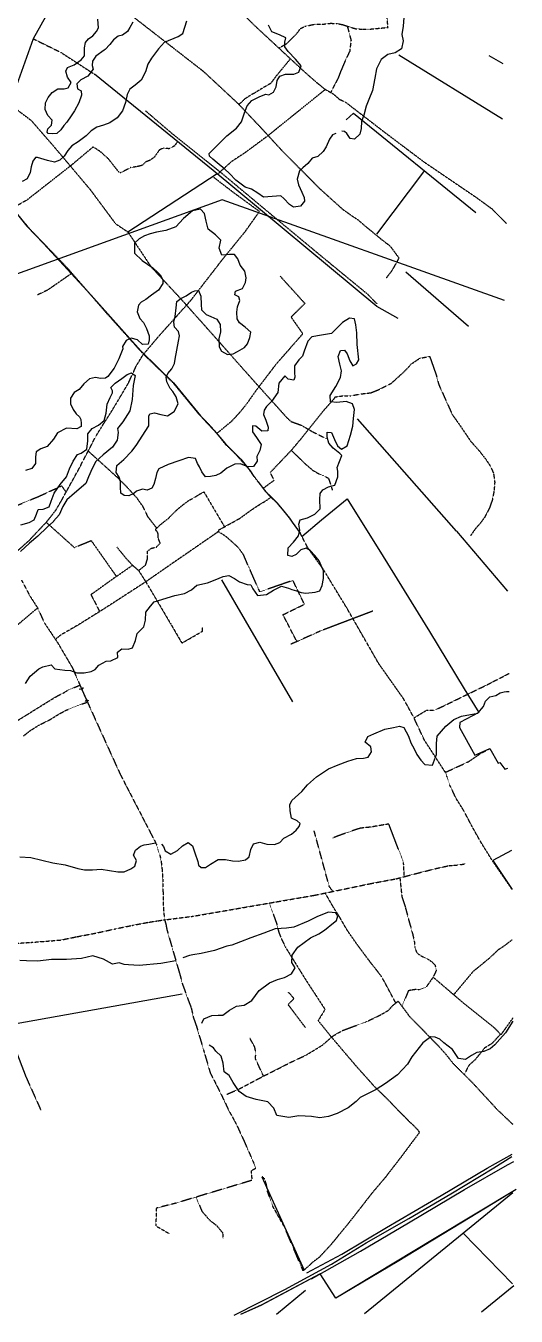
# Model space of a CAD drawing. Header units: inches. Extents: x 656613 to 663183, y 2250019 to 2254699.
# Drawn here: x 662149 to 663183, y 2250074 to 2252794 of the extents above; entities that cross this region are included whole.
import ezdxf

# ---------------------------------------------------------------- set-up
doc = ezdxf.new("R2010")
doc.units = ezdxf.units.IN
doc.header["$MEASUREMENT"] = 0
doc.linetypes.add('DASHED', pattern=[0.75, 0.5, -0.25])

msp = doc.modelspace()

# ---------------------------------------------------------------- linework, layer by layer
at = {"color": 4, "linetype": 'Continuous'}
for p, q in [((663154.39, 2252597.05), (662935.63, 2252731.68)), ((663124.96, 2252731.3), (663154.69, 2252713.92)), ((662553.05, 2252481.37), (662364.76, 2252358.84)), ((662989.68, 2252488.22), (662888.54, 2252354.01)), ((662950.13, 2252275.2), (663082.46, 2252160.22)), ((663056.98, 2251728.01), (662848.24, 2251965.39)), ((663056.98, 2251728.01), (663164.91, 2251601.84)), ((662712.06, 2251368.24), (662562.46, 2251625.69)), ((661746.78, 2250621.8), (662478.76, 2250753.07)), ((662647.12, 2250367.48), (662736.29, 2250170.44)), ((662863.42, 2250078.84), (663175.64, 2250334)), ((663071.06, 2250248.53), (663174.96, 2250141.75)), ((662677.81, 2250077.96), (662739.17, 2250128.34)), ((663109.74, 2250082.65), (663178.07, 2250138.24))]:
    msp.add_line(p, q, dxfattribs=at)
at = {"color": 7, "linetype": 'Continuous'}
for p, q in [((662267.72, 2251394.25), (662261.79, 2251395.14)), ((662277.2, 2251372.9), (662274.83, 2251369.05))]:
    msp.add_line(p, q, dxfattribs=at)
at = {"color": 7, "linetype": 'DASHED'}
for points in [[(662707.16, 2252724.03), (662677.01, 2252687.47), (662665.49, 2252672.06), (662647.91, 2252662.03), (662633.12, 2252652.73), (662622.67, 2252646.97), (662611.46, 2252639.68), (662605.33, 2252633.88), (662598.69, 2252627.84), (662524.14, 2252697.13), (662387.05, 2252803.64), (662316.5, 2252860.97), (662264.2, 2252910.57), (662251.82, 2252922.32), (662211.69, 2252968.79), (662148.57, 2253037.49), (662074.59, 2253115.15), (662015.98, 2253178.93)], [(662361.65, 2253032.26), (662395.28, 2253003.61), (662414.25, 2252989.27), (662432.46, 2252974.43), (662450.92, 2252959.83), (662470.64, 2252943.2), (662488.34, 2252928.61), (662504.28, 2252916.83), (662516.67, 2252906.6), (662558.37, 2252867.99), (662631.88, 2252793.88), (662732.47, 2252700.55), (662748.14, 2252686.48), (662761.28, 2252674.97), (662779.24, 2252660.38), (662797.98, 2252649.59), (662810.11, 2252638.85), (662823.54, 2252632.41), (662907.02, 2252568.14), (662988.99, 2252506.4), (663097.35, 2252432.87), (663132.12, 2252407.53), (663162.18, 2252376.88)], [(662682.76, 2252746.67), (662699.75, 2252756.36), (662719.93, 2252776.54), (662725.05, 2252783.1), (662727.87, 2252787.65), (662737.81, 2252792.41), (662758.92, 2252797.09), (662775.43, 2252796.98), (662792.21, 2252798.9), (662805.42, 2252798.3), (662817.6, 2252795.93), (662830.02, 2252791.79), (662844.48, 2252787.38), (662857.43, 2252786.53), (662870.64, 2252786.19), (662912.84, 2252790.22), (662907.82, 2252845.59), (662907.92, 2252864.13), (662905.44, 2252875.82), (662898.7, 2252895.28)], [(661972.5, 2252797.28), (662012.34, 2252744.48), (662059.02, 2252689.09), (662096.09, 2252641.37), (662122.15, 2252623.43), (662160.84, 2252593.98), (662207.53, 2252540.37), (662285.25, 2252448.21), (662338.44, 2252376.53), (662364.76, 2252358.84), (662413.13, 2252285.92), (662478.52, 2252215.42), (662538.85, 2252147.75), (662630.23, 2252044.58), (662700.42, 2251966.69), (662708.76, 2251959.27), (662717.88, 2251955.91), (662727.77, 2251952.54), (662735.37, 2251948.43), (662754.61, 2251937.38), (662781.97, 2251923.74)], [(662826.95, 2252792.82), (662834.95, 2252763.07), (662832.02, 2252739.74), (662824.31, 2252723.54), (662814.01, 2252699.75), (662807.57, 2252682.78), (662791.97, 2252653.05)], [(662165.16, 2252766.22), (662223.36, 2252737.48), (662294.48, 2252691.31)], [(662780.82, 2252659.47), (662701.65, 2252595.67), (662658.27, 2252560.68), (662611.33, 2252525.96), (662583.03, 2252507.37), (662555.03, 2252482.06)], [(662597.83, 2252628.63), (662648.19, 2252575.21), (662688.08, 2252531.79), (662767.65, 2252451.55), (662794.45, 2252427.25), (662816.69, 2252407.3), (662835.67, 2252393.72), (662850.1, 2252384.23), (662862.99, 2252372.97), (662899.41, 2252343.03), (662917.37, 2252329.2), (662927.2, 2252315.93), (662931.99, 2252309.04), (662936.03, 2252304.7), (662926.53, 2252287.25), (662920.38, 2252276.63), (662909.12, 2252261.98)], [(662560.54, 2252484.18), (662461.66, 2252563.02), (662401.75, 2252614.19)], [(662469.23, 2252549.55), (662462.8, 2252540.17), (662450.83, 2252534.41), (662439.92, 2252536), (662431.01, 2252532), (662420, 2252516.34), (662410.56, 2252509.81), (662402.42, 2252506.81), (662394.76, 2252499.25), (662382.8, 2252496.54), (662370.85, 2252494.84), (662354.81, 2252486.58), (662348.69, 2252483.57), (662346.91, 2252483.58), (662323.71, 2252512.93), (662307.03, 2252528.02), (662295.14, 2252535.97), (662291.08, 2252538.03), (662244.64, 2252499), (662151.78, 2252426.27), (662130.13, 2252413.98)], [(662397.65, 2252101.28), (662428.05, 2252137.34), (662497.83, 2252215.54), (662563.84, 2252300.89), (662611.67, 2252359.7), (662641.88, 2252402.14), (662587.49, 2252441.85), (662543.81, 2252475.36)], [(662560.63, 2252484.28), (662651.82, 2252408.16), (662771.93, 2252308.35), (662870.31, 2252227.47), (662889.5, 2252207.29)], [(662396.1, 2252102.78), (662320.88, 2252186.55), (662239.36, 2252280.5), (662157.04, 2252366.09), (662121.72, 2252408.97), (662097.02, 2252444.41)], [(662246.69, 2252272.06), (662195.69, 2252236.64), (662174.29, 2252226.38)], [(662685.32, 2252266.05), (662737.59, 2252208.33), (662708.47, 2252179.59), (662733.16, 2252144.39), (662675.9, 2252079.04), (662634.95, 2252025.01), (662612.93, 2251993.94), (662598.1, 2251976.02), (662582.76, 2251959.63), (662552.12, 2251934.18)], [(662129.59, 2251684.84), (662156.43, 2251708.61), (662174.68, 2251728.18), (662193.7, 2251748.27), (662212.89, 2251772.68), (662224.53, 2251792.67), (662260.36, 2251857.71), (662297.13, 2251928.36), (662313.49, 2251954.76), (662330.12, 2251980.66), (662347.22, 2252009.11), (662365.79, 2252040.63), (662382.27, 2252076.69), (662397.65, 2252101.72)], [(663034.37, 2251218.74), (662989.52, 2251287.8), (662965.52, 2251338.75), (662945.85, 2251374.53), (662893.2, 2251449.2), (662825.86, 2251566.58), (662776.69, 2251647.39), (662744.12, 2251692.89), (662726.52, 2251726.41), (662700.75, 2251761.59), (662677.64, 2251789.45), (662656.94, 2251809.97), (662639, 2251832.57), (662617.13, 2251862.47), (662590.69, 2251891.8), (662569.74, 2251911.81), (662557.52, 2251927.89), (662538.57, 2251949.96), (662513.98, 2251975.26), (662459.44, 2252041.51), (662396.08, 2252102.8)], [(662649.9, 2251818.84), (662672.81, 2251835.61), (662664.65, 2251852), (662710.19, 2251899.92), (662730.67, 2251924.35), (662778.07, 2251983.48), (662799.81, 2252008.19), (662801.54, 2252011.26), (662815, 2252013.24), (662834.09, 2252013.52), (662853.88, 2252017.37), (662876.75, 2252020), (662895.46, 2252027.64), (662919.7, 2252039.94), (662936.01, 2252054.66), (662947.04, 2252064.73), (662955.81, 2252073.75), (662961.55, 2252080.44), (662980.25, 2252093.07)], [(662980.25, 2252093.07), (663000.75, 2252096.52), (663014.1, 2252058.36), (663019.79, 2252037.36), (663048.32, 2251974.02), (663065.26, 2251950.13), (663086.65, 2251918.44), (663105.33, 2251897.38), (663119.37, 2251879.29), (663127.99, 2251866.21), (663135.11, 2251850.82), (663137.72, 2251831.55), (663136.24, 2251812.73), (663132.72, 2251794.39), (663126.15, 2251775.75), (663117.02, 2251758.34), (663107.56, 2251745.24), (663097.06, 2251733.4), (663086.97, 2251718.94), (663086.97, 2251718.94)], [(662425.41, 2251734.83), (662407.07, 2251758.02), (662397.05, 2251779.21), (662384.02, 2251797.81), (662362.25, 2251821.62), (662342.33, 2251841.65), (662280.9, 2251897.18)], [(662709.07, 2251898.73), (662737.39, 2251871.11), (662753.92, 2251856.87), (662766.25, 2251849.69), (662778.05, 2251844.53), (662785.23, 2251841.08), (662787.82, 2251838.58), (662791.56, 2251827.71), (662793.45, 2251821.13), (662795.58, 2251815.07)], [(662062.24, 2251758.05), (662127.12, 2251781.05), (662177.27, 2251801.76), (662224.89, 2251823.77), (662234.33, 2251810.46)], [(662387.29, 2251645.21), (662402.1, 2251657.37), (662406.2, 2251671.4), (662405.96, 2251685.87), (662413.75, 2251692.08), (662424.4, 2251694.52), (662432.66, 2251703.03), (662428.69, 2251712.62), (662428.54, 2251721.26), (662426.93, 2251726.31), (662423.56, 2251730.33), (662423.51, 2251733.12), (662433.8, 2251742.41), (662450.38, 2251755.61), (662462.64, 2251768.24), (662472.17, 2251777.02), (662481.97, 2251784.78), (662492.79, 2251792.82), (662504.14, 2251799.08), (662516.99, 2251806.89), (662524.81, 2251811.07), (662568.23, 2251737.45)], [(662720.71, 2251495.58), (662691.44, 2251552.15), (662736.65, 2251574.16), (662712.41, 2251624.35), (662642.55, 2251600.46), (662627.22, 2251635.03), (662614.53, 2251663.8), (662608.18, 2251678.69), (662597.76, 2251693.27), (662583.28, 2251706.52), (662573.47, 2251715.26), (662563.17, 2251722.48), (662555.2, 2251727.19), (662555.15, 2251730.23), (662600.05, 2251755.03), (662629.99, 2251776.55), (662644.1, 2251785.65), (662656.96, 2251793.21), (662666.6, 2251800.39)], [(662192.56, 2251747.07), (662251.85, 2251693.76), (662287.24, 2251708.5), (662340.4, 2251632.84), (662286.82, 2251594.46), (662305.12, 2251558.82)], [(662555.2, 2251727.19), (662459.81, 2251661.52), (662400.42, 2251620.26), (662312.78, 2251563.6), (662260.63, 2251531.08), (662222.81, 2251509.19), (662211.87, 2251500.2)], [(662340.4, 2251632.84), (662374.38, 2251656.45), (662361.94, 2251669.73), (662341.68, 2251694.57)], [(662373.77, 2251657.1), (662387.29, 2251645.21), (662402.96, 2251620.55), (662455.05, 2251532.42), (662478.36, 2251492.38), (662521.98, 2251517.4), (662521.59, 2251526.03)], [(662140.5, 2251624.81), (662157.31, 2251592.8), (662173.76, 2251567.39), (662188.8, 2251534.6), (662216.46, 2251493.35), (662247.87, 2251439.97), (662270.89, 2251386.72), (662348.51, 2251215.66), (662413.17, 2251090.64), (662424.74, 2251068.21), (662427.98, 2251056.83), (662431.72, 2251045.96), (662434.47, 2251033.56), (662436.53, 2251016.57), (662438.21, 2250991.71), (662438.61, 2250967.33), (662439.38, 2250935.85), (662441.28, 2250912.77), (662445.09, 2250897.84), (662446.77, 2250888.47), (662473.75, 2250795.15), (662479.98, 2250772.39), (662489.83, 2250745.36), (662498.08, 2250723.64), (662502.21, 2250704.65), (662509.15, 2250684.69), (662513.48, 2250669.26)], [(661921.09, 2251524), (661970.05, 2251466.11), (661982.34, 2251445.97), (661988.07, 2251438.18), (661991.93, 2251435.7), (662013.28, 2251452.52), (662024.39, 2251442.27), (662071.12, 2251479.28), (662174.19, 2251566.45)], [(662880.71, 2251559.76), (662770.41, 2251517.75), (662707.99, 2251489.91)], [(662122.79, 2251323.34), (662150, 2251340.25), (662198.12, 2251370.16), (662215.76, 2251380.83), (662230.4, 2251388.16), (662237.2, 2251392.57), (662263.57, 2251403.65)], [(662967.48, 2251334.61), (662994.09, 2251350.86), (663011.4, 2251351.11), (663035.14, 2251362.38), (663122.78, 2251405.07), (663168.48, 2251428.61)], [(662144.61, 2251296.48), (662158.68, 2251307.86), (662178.08, 2251319.83), (662201.05, 2251331.34), (662218.18, 2251342.01), (662235.84, 2251351.41), (662256.82, 2251359.85), (662267.7, 2251363.81), (662278.29, 2251367.6)], [(663173.34, 2250974.66), (663133.44, 2251032.6), (663109.65, 2251070.86), (663090.25, 2251105.12), (663072.12, 2251139.91), (663056.45, 2251164.57), (663043.26, 2251192.57), (663036.84, 2251211.53), (663033.63, 2251220.88), (663033.65, 2251219.86), (663082.67, 2251242.43), (663107.59, 2251259.56), (663127.53, 2251270.01)], [(662947.16, 2251000.08), (662945.63, 2251029.6), (662914.51, 2251110.93), (662874.66, 2251104.25), (662854.84, 2251102.18), (662837.62, 2251096.85), (662822.94, 2251091.56), (662808.52, 2251086.27), (662795.87, 2251081.26)], [(662796.53, 2250968.85), (662788.88, 2250979.56), (662757.19, 2251096.44)], [(662117.19, 2250858.77), (662160.15, 2250861.43), (662222.92, 2250866.41), (662256.15, 2250873.24), (662296.74, 2250880.95), (662338.83, 2250890.2), (662373.84, 2250897.31), (662407.83, 2250903.9), (662426.11, 2250906.71), (662439.82, 2250908.69), (662502.55, 2250916.71), (662757.88, 2250960.82), (662878.88, 2250985.96), (662930.14, 2250995.59), (662969.94, 2251006.08), (663015.82, 2251017.67), (663040.94, 2251023.12), (663063.31, 2251024.97), (663076, 2251027.19)], [(662937.8, 2250997.61), (662941.96, 2250958.18), (662949.46, 2250935.17), (662956.52, 2250908.36), (662964.62, 2250879.52), (662968.18, 2250864.08), (662969.67, 2250850.89), (662972.89, 2250840.78), (662977.81, 2250836.03), (662988.86, 2250829.58), (662998.86, 2250825.16), (663005.56, 2250820.18), (663011.77, 2250813.92), (663014.75, 2250802.53), (663007.86, 2250788.21), (662998.91, 2250775.13), (662993.43, 2250767.68), (662978.26, 2250761.62), (662970.87, 2250762.02), (662960.96, 2250760.6), (662955.64, 2250759.26), (662942.24, 2250726.7)], [(662662.69, 2250944.38), (662677.9, 2250901.75), (662682.54, 2250883.02), (662688.37, 2250868.63), (662697.07, 2250850.73), (662740.2, 2250781.26), (662780.14, 2250720.13), (662765.51, 2250696.55), (662791.23, 2250664.67), (662847.8, 2250598.19), (662883.58, 2250558.33), (662914.62, 2250528.06), (662934.05, 2250507.51), (662949.31, 2250492.5), (662958.37, 2250482.98), (662964.83, 2250477.48), (662969.49, 2250472.47), (662974.92, 2250466.96), (662979.1, 2250460.93), (662939.24, 2250407.53), (662906.84, 2250365.66), (662878.87, 2250332.75), (662854.44, 2250301.16), (662828.51, 2250268.03), (662808.04, 2250243.35), (662793.08, 2250224.85), (662767.57, 2250197.31), (662754.24, 2250187.47), (662746.72, 2250180.25), (662733.92, 2250169.15), (662694.22, 2250262.27), (662669.58, 2250305.85), (662659.17, 2250335.92), (662656.64, 2250350.61), (662652.87, 2250362.74), (662647.52, 2250368.25)], [(662929.33, 2250733.77), (662899.14, 2250789.67), (662870.03, 2250826.84), (662843.74, 2250862.52), (662826.27, 2250887.91), (662810.29, 2250915.62), (662797.75, 2250935.5), (662780.4, 2250965.5)], [(663051.32, 2250751.14), (663092.68, 2250800.62), (663126.84, 2250828.55), (663146.65, 2250847.12), (663157.99, 2250854.4), (663174.66, 2250867.25)], [(662058.67, 2250854.95), (662075.92, 2250768.53), (662081.74, 2250755.16), (662149.53, 2250578.39), (662181.75, 2250506.74)], [(663007.86, 2250788.21), (663069.04, 2250736.02), (663135.33, 2250682.89), (663151.12, 2250666.86), (663176.14, 2250702.13)], [(662739.21, 2250681.28), (662702.34, 2250730.42), (662714.61, 2250743.05), (662702.93, 2250756.59)], [(662573.39, 2250541.34), (662598.11, 2250552.15), (662638.73, 2250573.57), (662708.15, 2250608.86), (662740.48, 2250624.06), (662774.25, 2250644.62), (662797.59, 2250664.76), (662816.51, 2250675.45), (662846.1, 2250686.55), (662864.58, 2250692.91), (662898.17, 2250709.15), (662913.3, 2250718), (662923.8, 2250729.33), (662934.1, 2250737.61), (662958.83, 2250704.44), (662984.97, 2250678.16), (663000.51, 2250661.88), (663019.66, 2250642.6), (663034.7, 2250625.55), (663048.74, 2250607.72), (663091.69, 2250564.66), (663143.26, 2250508.77), (663176.1, 2250477.76)], [(662509.15, 2250684.69), (662525.58, 2250629.57), (662538.25, 2250586.07), (662557.21, 2250549.29), (662577.56, 2250506.52), (662592.69, 2250479.19), (662609.05, 2250443.62), (662619.88, 2250419.15), (662627.82, 2250400.98), (662631.78, 2250392.15), (662633.93, 2250385.07), (662624.34, 2250379.85), (662625.94, 2250359.81), (662464.87, 2250311.52), (662424.58, 2250301.28), (662423.41, 2250263.94), (662450.9, 2250248.09)], [(663149.99, 2250668.01), (663132.33, 2250648.55), (663116.45, 2250638.93), (663108.71, 2250629.16), (663095.73, 2250613.48), (663083.69, 2250602.64), (663073.39, 2250583.01)], [(662650.47, 2250579.53), (662633.19, 2250616.66), (662634.54, 2250627.6), (662632.04, 2250640.77), (662625.74, 2250652.1), (662621.8, 2250659.41)], [(662508.21, 2250324.51), (662520.63, 2250294.55), (662536.97, 2250275.99), (662551.92, 2250264.28), (662560.49, 2250253.74), (662564.65, 2250248.72), (662565.11, 2250236.03)]]:
    msp.add_lwpolyline(points, dxfattribs=at)
at = {"color": 7, "linetype": 'Continuous'}
for points in [[(662358.76, 2253030.21), (662251.82, 2252922.32), (662165.16, 2252766.22), (662112.21, 2252618.68), (662042.4, 2252512.12)], [(661767.38, 2252539.45), (661804.88, 2252565.1), (661835.98, 2252582.17), (661846.16, 2252585.15), (661866.72, 2252579.94), (661931.87, 2252501.06), (661932.13, 2252501.06), (661976.28, 2252535.31), (661989.8, 2252545.12), (661996.42, 2252546.86), (662014.72, 2252545.47), (662033.67, 2252525.54), (662057.4, 2252495.94), (662077.11, 2252474.23), (662091.99, 2252451.28), (662111.65, 2252421.19), (662151.54, 2252371.17), (662186.42, 2252334.89)], [(663158.35, 2252214.33), (662563.37, 2252426.65), (661906.06, 2252189.46), (661796.02, 2252142.44), (661677.05, 2252087.88), (661487.46, 2251989.6), (661250.44, 2251854.08), (661198.19, 2251823.2), (661372.47, 2251479.92), (661524.65, 2251187.57), (661602.68, 2251048.49), (661767.86, 2250671.06), (661926.8, 2250318.31), (662027.93, 2250073.5)], [(662186.42, 2252334.89), (662286.99, 2252225.83), (662391.59, 2252108.11), (662428.51, 2252072.83)], [(662428.51, 2252072.83), (662460.61, 2252040.63), (662517.68, 2251971.46), (662531.83, 2251955.63)], [(662531.83, 2251955.63), (662546.49, 2251940.55), (662558.11, 2251926.51), (662570.48, 2251912.22), (662602.33, 2251879.77), (662622.54, 2251855.52), (662629.84, 2251843.79)], [(662639, 2251832.57), (662654.07, 2251812.66), (662664.69, 2251801.67), (662678.85, 2251787.87), (662689.96, 2251774.34), (662704.86, 2251755.97), (662710.91, 2251747.55)], [(662731.08, 2251716.95), (662772.45, 2251752.22), (662826.84, 2251796.8), (662902.68, 2251674.96), (662999.93, 2251516.92), (663073.24, 2251396.11), (663104.48, 2251346.15), (663064.46, 2251324.84), (663063.64, 2251314.69), (663095.59, 2251255.84), (663127.7, 2251270.35), (663144.82, 2251239.52), (663148.38, 2251240.77), (663159.13, 2251226.41), (663165.32, 2251228.98)], [(662710.91, 2251747.55), (662727.56, 2251724.34), (662731.08, 2251716.95)], [(662270.09, 2251398.99), (662267.72, 2251394.25), (662277.2, 2251372.9), (662281.94, 2251371.12)], [(663172.75, 2251055.11), (663133.45, 2251034.34), (663174.38, 2250973.06)], [(662741.88, 2250164.94), (662815.81, 2250204.36), (662909.58, 2250260.31), (663024.54, 2250327.75), (663121.86, 2250385.29), (663174.32, 2250415)], [(662751.76, 2250152.39), (662855.16, 2250210.26), (662956.24, 2250270.64), (663074.23, 2250340.41), (663164.76, 2250392.77), (663177.88, 2250399.56)], [(663182.96, 2250340.39), (663066.61, 2250269.78), (662932.13, 2250188.26), (662802.82, 2250111.48), (662769.91, 2250163.06), (662644.52, 2250095.74), (662601.74, 2250076.99)], [(663182.96, 2250340.39), (663010.09, 2250236.66), (662802.84, 2250111.47), (662769.93, 2250163.05), (662647.12, 2250097.24), (662601.74, 2250076.99)]]:
    msp.add_lwpolyline(points, dxfattribs=at)
at = {"color": 1, "linetype": 'Continuous'}
for points in [[(662375.36, 2252801.44), (662368.69, 2252790.06), (662363.82, 2252781.71), (662353.36, 2252773.66), (662344.2, 2252771.69), (662334.25, 2252763.89), (662326.58, 2252754.04), (662316.87, 2252743.96), (662314.57, 2252742.45), (662296.72, 2252729.88), (662290.06, 2252718.75), (662289.5, 2252709.87), (662291.49, 2252702.24), (662280.23, 2252687.09), (662265.46, 2252679.83), (662257.03, 2252671), (662258.24, 2252660.84), (662265.84, 2252656.73), (662267.05, 2252647.08), (662261.37, 2252630.87), (662252.39, 2252614.18), (662245.22, 2252603.57), (662235.75, 2252590.43), (662229.87, 2252583.36), (662222.96, 2252574.53), (662214.54, 2252566.72), (662205.64, 2252565.51), (662196.5, 2252566.58), (662194.23, 2252569.39), (662195.54, 2252576.49), (662203.46, 2252584.3), (662204.79, 2252594.95), (662195.7, 2252604.41), (662189.93, 2252617.14), (662191.27, 2252631.09), (662196.42, 2252642.73), (662205.36, 2252653.07), (662216.84, 2252660.87), (662230.04, 2252660.78), (662238.44, 2252663), (662244.85, 2252674.38), (662237.29, 2252685.6), (662234.06, 2252698.06), (662237.66, 2252705.65), (662251.66, 2252711.65), (662266.45, 2252721.7), (662273.1, 2252730.03), (662273.2, 2252747.04), (662275.55, 2252758.45), (662281.69, 2252766.27), (662290.86, 2252772.56), (662298.79, 2252781.64), (662302.9, 2252789.48), (662300.97, 2252807.77)], [(662441.93, 2252759.11), (662470.44, 2252771.1), (662480.64, 2252777.12), (662488.91, 2252803.72)], [(662802.6, 2252566.81), (662795.97, 2252563.81), (662789.32, 2252554.46), (662782.37, 2252538.26), (662775.96, 2252528.91), (662765.23, 2252518.07), (662753.27, 2252514.6), (662743.81, 2252503.24), (662733.6, 2252494.17), (662726.45, 2252487.87), (662721.27, 2252470.39), (662724.25, 2252458.19), (662731.53, 2252442.65), (662736.04, 2252431.96), (662736.51, 2252424.09), (662728.32, 2252413.23), (662713.57, 2252411.3), (662704.97, 2252416.94), (662693.1, 2252429.46), (662686.78, 2252434.83), (662668.99, 2252433.43), (662650.18, 2252432.54), (662638.29, 2252441), (662625.38, 2252449.21), (662611.43, 2252453.37), (662592.21, 2252468.47), (662579.08, 2252482.52), (662568.71, 2252491.22), (662552.78, 2252504.53), (662543.93, 2252512.2), (662536.61, 2252519.11), (662535.62, 2252524.7), (662553.25, 2252542.09), (662573.42, 2252561.5), (662593.58, 2252578.12), (662604.33, 2252591.5), (662610.28, 2252610.24), (662615.69, 2252624.68), (662625.91, 2252635.78), (662642.48, 2252644.8), (662655.46, 2252649.79), (662661.8, 2252648.23), (662671.23, 2252653.49), (662677.39, 2252665.13), (662678.99, 2252678.06), (662685.14, 2252687.67), (662697.1, 2252691.65), (662714.38, 2252691.53), (662724.56, 2252695.78), (662729.98, 2252709.45), (662718.11, 2252723.24), (662702.71, 2252739.34), (662695.65, 2252749.28), (662695.7, 2252759.18), (662697.28, 2252768.56), (662684.36, 2252774.74), (662667.63, 2252780.95), (662661.1, 2252794.95)], [(662946.49, 2252811.06), (662944.62, 2252793.05), (662941.98, 2252775.55), (662944.44, 2252761.83), (662941.55, 2252745.09), (662928.04, 2252736.81), (662912.27, 2252733.36), (662898.49, 2252722.79), (662888.47, 2252702.8), (662884.8, 2252683.03), (662880.08, 2252657.42), (662872.1, 2252637.93), (662866.69, 2252624.51), (662861.75, 2252605.5), (662856.6, 2252591.58), (662856.26, 2252577.36), (662853.65, 2252564.94), (662842.16, 2252554.61), (662833.02, 2252556.2), (662825.71, 2252566.4), (662821.17, 2252571), (662815.84, 2252571.8)], [(662441.93, 2252759.11), (662429.4, 2252745.23), (662414.56, 2252725.53), (662406.87, 2252712.64), (662401.7, 2252696.43), (662392.71, 2252679.23), (662379.69, 2252668.4), (662368.47, 2252659.85), (662363.33, 2252648.97), (662359.43, 2252631.99), (662353.49, 2252614.51), (662341.97, 2252599.36), (662326.42, 2252589.31), (662312.93, 2252584.33), (662298.94, 2252580.11), (662287.46, 2252572.06), (662276.74, 2252561.73), (662260.16, 2252549.15), (662246.14, 2252540.36), (662237.96, 2252531.02), (662230.02, 2252518.64), (662221.08, 2252510.07), (662209.63, 2252506.34), (662194.92, 2252509.49), (662181.22, 2252513.89), (662174.38, 2252516.22), (662169.81, 2252516), (662163.92, 2252508.17), (662160.56, 2252496.52), (662158.71, 2252484.6), (662152.54, 2252471.19), (662142.1, 2252465.68)], [(662148.9, 2251407.53), (662158.57, 2251422.91), (662176.64, 2251438.42), (662185.49, 2251442.1), (662202.72, 2251446.67), (662210.49, 2251438.4), (662231.91, 2251435.42), (662243.88, 2251434.83), (662256.94, 2251429.94), (662272.73, 2251429.41), (662287.44, 2251432.68), (662295.77, 2251436.86), (662303.25, 2251446.12), (662318.65, 2251453.96), (662328.82, 2251454.62), (662343.71, 2251462.21), (662342.76, 2251473.37), (662351.81, 2251480.61), (662365.31, 2251479.79), (662374.17, 2251482.46), (662380.53, 2251498.05), (662383.86, 2251512.32), (662397.88, 2251526.5), (662401.98, 2251540.78), (662402.21, 2251557.55), (662411.93, 2251570.39), (662419.92, 2251579.65), (662463.48, 2251592.99), (662484.04, 2251596.6), (662498.92, 2251604.44), (662510.21, 2251614.76), (662532.28, 2251619.15), (662548.72, 2251625.74), (662565.15, 2251632.59), (662577.59, 2251634.81), (662589.4, 2251628.63), (662599.95, 2251621.42), (662616.33, 2251616.07), (662623.47, 2251615.42), (662627.93, 2251606.85), (662637.59, 2251592.51), (662656.89, 2251594.83), (662671.26, 2251603.67), (662688.67, 2251612.57), (662703.25, 2251608.21), (662710.43, 2251605.52), (662720.15, 2251602.62), (662729.88, 2251598.69), (662739.83, 2251597.32), (662759.4, 2251599.64), (662769.02, 2251602.32), (662773.93, 2251613.82), (662776.99, 2251628.6), (662776.73, 2251644.6), (662767.98, 2251666.06), (662758.9, 2251676.85), (662749.05, 2251687.37), (662740.57, 2251692.58), (662728.91, 2251689.11), (662719.4, 2251679.06), (662710.06, 2251674.6), (662701.62, 2251677.27), (662702.12, 2251693.28), (662713.63, 2251705.14), (662724.36, 2251718.25), (662726.71, 2251730.73), (662724.97, 2251743.15), (662727.88, 2251752.34), (662742.83, 2251756.37), (662758.74, 2251763.97), (662769.51, 2251775.06), (662769.44, 2251795.12), (662769.74, 2251807.57), (662775.47, 2251815.53), (662787.58, 2251821.81), (662800.76, 2251825.56), (662807.34, 2251843.18), (662807.16, 2251854.61), (662805.75, 2251862.47), (662810.64, 2251874.98), (662815.77, 2251888.02), (662811.38, 2251892.02), (662797.2, 2251902.98), (662788.12, 2251913.52), (662784.35, 2251926.16), (662784.68, 2251937.09), (662793.86, 2251936.21), (662793.86, 2251936.21), (662799.95, 2251921.57), (662806.53, 2251908.46), (662815.04, 2251901.47), (662826.64, 2251908.5), (662833.66, 2251930.7), (662838.69, 2251949.83), (662840.21, 2251966.11), (662842.45, 2251984.69), (662837.93, 2251996.56), (662824.35, 2252001.95), (662805.04, 2251999.38), (662791.53, 2252000.7), (662790.8, 2252014.41), (662802.71, 2252033.38), (662812.58, 2252052.33), (662814.64, 2252066.58), (662811.36, 2252080), (662807.78, 2252096.46), (662812.41, 2252109.48), (662821.31, 2252110.12), (662826.78, 2252102.33), (662832.37, 2252087.42), (662838.39, 2252077.1), (662846.48, 2252081.03), (662851.43, 2252089.74), (662847.59, 2252121.69), (662847.19, 2252146.58), (662845.13, 2252163.31), (662842.38, 2252175.72), (662831.41, 2252177.08), (662817.05, 2252168.23), (662802.77, 2252154.05), (662794, 2252145.28), (662772.43, 2252141.41), (662752.37, 2252138.06), (662743.61, 2252128.78), (662736.07, 2252107.59), (662732.42, 2252097.37), (662724.65, 2252089.64), (662715.96, 2252076.55), (662715.68, 2252062.58), (662716.6, 2252052.68), (662714.42, 2252046.3), (662702.67, 2252048.41), (662695.18, 2252055.41), (662682.7, 2252040.24), (662680.48, 2252020.39), (662667.03, 2252001.91), (662656.77, 2251991.34), (662651.55, 2251983.64), (662650.69, 2251973.98), (662655.46, 2251962.36), (662660.29, 2251947.45), (662659.39, 2251939.81), (662647.19, 2251939.12), (662634.55, 2251949.35), (662627.41, 2251950.01), (662627.35, 2251937.81), (662635.95, 2251926), (662645.61, 2251910.9), (662643.02, 2251898.16), (662636.09, 2251885.87), (662636.76, 2251875.97), (662629.31, 2251864.69), (662617.62, 2251863.75), (662601.99, 2251870.12), (662589.78, 2251869.44), (662573.12, 2251861.06), (662560.57, 2251850.46), (662549.96, 2251845.48), (662539.04, 2251843.54), (662528.1, 2251843.12), (662520.55, 2251853.43), (662515.55, 2251864.02), (662511.1, 2251871.07), (662506.86, 2251881.42), (662492.58, 2251883.24), (662471.82, 2251876.33), (662449.8, 2251868.64), (662429.58, 2251859.7), (662425.64, 2251851.77), (662422.54, 2251839.02), (662419.43, 2251826.79), (662415.24, 2251818.6), (662405.38, 2251814.39), (662395.42, 2251816.53), (662383.02, 2251812.53), (662376.99, 2251807.36), (662366.38, 2251802.63), (662356.94, 2251803.76), (662349.74, 2251808.74), (662348.77, 2251820.92), (662349.34, 2251832.86), (662346.14, 2251841.96), (662339.61, 2251852.28), (662341.15, 2251866.52), (662355.95, 2251879.7), (662373.24, 2251896.72), (662382.21, 2251908.53), (662408.75, 2251950.58), (662408.75, 2251950.58), (662408.93, 2251970.91), (662410.63, 2251975.5), (662420.78, 2251977.69), (662434.32, 2251974.33), (662448.37, 2251971.24), (662462.22, 2251980.33), (662470.36, 2251996.71), (662466.55, 2252011.39), (662459.24, 2252022.96), (662453.54, 2252028.72), (662446.94, 2252043.1), (662445.51, 2252052.73), (662448.94, 2252060.91), (662457.18, 2252070.69), (662463.11, 2252081.44), (662463.98, 2252090.6), (662471.24, 2252129.07), (662473.35, 2252140.27), (662471.17, 2252149.13), (662463.13, 2252158.16), (662461.69, 2252168.55), (662464.28, 2252181.04), (662466.28, 2252199.1), (662467.59, 2252212.33), (662476.14, 2252218.56), (662487.5, 2252224.57), (662498.58, 2252231.84), (662505.65, 2252235.25), (662513.28, 2252235.36), (662518.56, 2252224.01), (662518.85, 2252205.98), (662519.55, 2252194.56), (662529.89, 2252185.06), (662539.62, 2252181.14), (662551.94, 2252174.97), (662558.75, 2252163.64), (662559.51, 2252148.41), (662556.44, 2252133.38), (662557.22, 2252116.88), (662562.21, 2252107.81), (662574.54, 2252100.62), (662586.49, 2252101.82), (662595.82, 2252107.03), (662610.19, 2252115.63), (662616.43, 2252123.09), (662621.81, 2252136.63), (662623.67, 2252147.58), (662611.78, 2252158.33), (662599.66, 2252167.8), (662595.2, 2252176.12), (662594.21, 2252189.82), (662595.55, 2252201.27), (662600.68, 2252214.56), (662598.26, 2252222.4), (662590.04, 2252226.6), (662591.7, 2252234.24), (662606.12, 2252240.04), (662612.28, 2252252.33), (662614.15, 2252262.26), (662611.12, 2252276.45), (662601.5, 2252288.75), (662596.19, 2252302.14), (662589.17, 2252311.18), (662578.73, 2252311.53), (662562.71, 2252310.02), (662557.13, 2252324.67), (662560.67, 2252341.75), (662549.29, 2252352.75), (662534.07, 2252364.72), (662529.72, 2252381.68), (662526.15, 2252397.88), (662517.85, 2252407.16), (662500.6, 2252403.35), (662481.53, 2252387.06), (662465.77, 2252369.8), (662444.77, 2252362.38), (662424.72, 2252358.78), (662411.79, 2252355.28), (662399.4, 2252350.53), (662388.55, 2252344.78), (662378.78, 2252335.23), (662378.36, 2252314.14), (662394.9, 2252298.64), (662417.3, 2252283.47), (662427.12, 2252274.22), (662432.81, 2252268.46), (662438.32, 2252258.38), (662437.94, 2252250.5), (662429.27, 2252236.4), (662414.68, 2252225.77), (662402.1, 2252216.95), (662392.27, 2252210.71), (662386.77, 2252204.78), (662384.2, 2252190.52), (662390.03, 2252176.38), (662397.3, 2252168.11), (662403.61, 2252155.5), (662409.46, 2252140.34), (662409.6, 2252131.96), (662407.21, 2252122.27), (662407.21, 2252122.27), (662395.25, 2252122.1), (662385.16, 2252131.85), (662371.62, 2252135.46), (662360.76, 2252130.22), (662353.58, 2252117.67), (662353.91, 2252112.85), (662345.61, 2252091.39), (662335.75, 2252071.94), (662322.04, 2252054.46), (662317.26, 2252050.83), (662306.59, 2252049.91), (662296.37, 2252052.05), (662283.69, 2252049.07), (662271.9, 2252038.73), (662262.17, 2252026.9), (662251.58, 2252020.9), (662243.64, 2252008.34), (662243.32, 2251996.65), (662249.37, 2251984.55), (662255.38, 2251975.49), (662262.61, 2251969.25), (662265.75, 2251963.96), (662266.4, 2251955.34), (662266.25, 2251948.98), (662256.91, 2251944.02), (662235.26, 2251945.22), (662216.58, 2251935.55), (662207.64, 2251922.21), (662194.65, 2251907.03), (662181.25, 2251901.75), (662171.17, 2251895.76), (662170.08, 2251884.82), (662169.8, 2251870.6), (662162.08, 2251860.32), (662148.66, 2251856.31)], [(662138.83, 2251741.87), (662156.31, 2251746.7), (662166.91, 2251752.19), (662171.8, 2251764.2), (662175.21, 2251773.65), (662186.14, 2251774.57), (662198.79, 2251779.33), (662203.17, 2251791.34), (662209.5, 2251808.7), (662222.19, 2251826.41), (662235.16, 2251842.61), (662241.75, 2251859.47), (662249.12, 2251875.83), (662258.3, 2251890.19), (662265.9, 2251892.59), (662278.23, 2251901.41), (662280.49, 2251918.46), (662280.24, 2251933.7), (662289.22, 2251945.01), (662302.85, 2251952.07), (662314.39, 2251961.89), (662318.98, 2251976.94), (662320.96, 2251995.77), (662327.09, 2252010.34), (662332.28, 2252019.56), (662332.47, 2252023.88), (662328.52, 2252031.44), (662337.8, 2252040.22), (662351.64, 2252049.82), (662363.21, 2252058.37), (662372.31, 2252062.06), (662380.04, 2252056.34), (662376.05, 2252035.45), (662373.48, 2252005.94), (662368.79, 2251981.74), (662354.15, 2251958.67), (662342.67, 2251944.53), (662344.08, 2251936.42), (662342.32, 2251919.88), (662332.12, 2251905.25), (662312.27, 2251889.47), (662297.24, 2251875.02), (662289.58, 2251860.68), (662281.74, 2251842.53), (662275.86, 2251828.48), (662252.27, 2251808.32), (662235.95, 2251794.36), (662227.53, 2251780.01), (662219.67, 2251762.62), (662207.93, 2251749.24), (662207.68, 2251748.98), (662194.14, 2251736.59), (662174.6, 2251717.51), (662157.28, 2251703.03), (662138.23, 2251685.23)], [(662435.41, 2251068.43), (662439.32, 2251063.34), (662443.04, 2251054.25), (662454.86, 2251047.32), (662469.23, 2251055.4), (662479.51, 2251064.95), (662491.61, 2251071.73), (662500.63, 2251065), (662505.97, 2251050.09), (662512.11, 2251032.15), (662513.77, 2251024.05), (662518.69, 2251019.3), (662528.11, 2251019.18), (662538.42, 2251026.44), (662554.55, 2251036.08), (662570.59, 2251036.31), (662585.39, 2251033.48), (662597.88, 2251032.39), (662612.6, 2251035.4), (662620.12, 2251042.11), (662623.44, 2251057.15), (662629.6, 2251069.43), (662642.53, 2251072.41), (662657.36, 2251068.31), (662673.66, 2251067.79), (662684.79, 2251072.27), (662693.3, 2251081.03), (662709.19, 2251089.89), (662718.98, 2251097.91), (662725.73, 2251105.63), (662727.91, 2251112.26), (662721.71, 2251118.02), (662709.66, 2251123.43), (662706.86, 2251138.88), (662705.89, 2251151.56), (662709.82, 2251160.26), (662716.84, 2251166.71), (662731.4, 2251179.37), (662743.13, 2251193.25), (662762.2, 2251210.3), (662787.63, 2251227.18), (662808.11, 2251235.86), (662828.09, 2251243.52), (662846.08, 2251248.86), (662861.33, 2251250.1), (662871.23, 2251252.03), (662878.18, 2251262.8), (662876.48, 2251273.44), (662864.34, 2251283.67), (662870.26, 2251295.7), (662882.64, 2251301.22), (662906.16, 2251310.7), (662924.17, 2251314.52), (662937.37, 2251317), (662946.32, 2251314.34), (662955.78, 2251295.94), (662960.59, 2251282.29), (662967.93, 2251269.19), (662973.72, 2251257.59), (662982.07, 2251245.27), (662990.1, 2251236.75), (663006.42, 2251234.96), (663014.96, 2251257.69), (663015.09, 2251280.55), (663016.36, 2251296.32), (663034.6, 2251317.41), (663051.44, 2251331.12), (663067.36, 2251338.22), (663102.13, 2251344.57), (663114.12, 2251358.46), (663118.26, 2251369.95), (663127.54, 2251378.73), (663139.96, 2251381.96), (663149.3, 2251387.17), (663157.66, 2251389.33), (663162.73, 2251390.67), (663168.16, 2251390.17)], [(662136.83, 2251041.9), (662159.75, 2251040.71), (662206.77, 2251029.21), (662232.28, 2251025.01), (662259.39, 2251017.03), (662273.17, 2251014.69), (662290.22, 2251014.69), (662308.01, 2251015.96), (662326.13, 2251012.93), (662343.48, 2251010.39), (662356.97, 2251010.08), (662370.86, 2251016.63), (662378.92, 2251021.82), (662382.79, 2251034.07), (662376.5, 2251045.66), (662380.91, 2251056.14), (662391.46, 2251064.42), (662398.8, 2251066.81), (662408.69, 2251068.74), (662423.02, 2251071.54)], [(662520.3, 2250691.33), (662524.92, 2250700.67), (662541.36, 2250707), (662554.58, 2250708.21), (662565.02, 2250707.85), (662578.58, 2250718.72), (662593.46, 2250727.06), (662609.72, 2250729.33), (662625.59, 2250738.96), (662641.02, 2250760.26), (662662.91, 2250776.07), (662679.85, 2250782.92), (662694.79, 2250787.46), (662709.68, 2250795.04), (662717.37, 2250807.85), (662710.05, 2250819.17), (662710.57, 2250834.42), (662723.01, 2250851.61), (662749.42, 2250870.79), (662767.35, 2250879.43), (662779.19, 2250887.23), (662798.29, 2250902.49), (662804.31, 2250907.91), (662806.95, 2250917.35), (662803.03, 2250923.89), (662787.48, 2250925.19), (662763.96, 2250915.7), (662744.78, 2250906.03), (662714.44, 2250893.39), (662699.2, 2250891.14), (662687.75, 2250890.97), (662675.3, 2250890.03), (662651.01, 2250880.78), (662623.94, 2250871.25), (662601.68, 2250862.8), (662583.98, 2250855.43), (662573.07, 2250853.49), (662547.01, 2250844.22)], [(662465.89, 2250822.34), (662434.2, 2250816.93), (662388.71, 2250812.71), (662365.78, 2250814.4), (662356.86, 2250815.04), (662346.12, 2250818.18), (662332.17, 2250815.69), (662312.91, 2250826.08), (662290.4, 2250833.11), (662266.83, 2250827.44), (662235.3, 2250825.45), (662203.75, 2250825.5), (662175.06, 2250821.53), (662151.12, 2250822.7), (662137.11, 2250823)], [(662547.01, 2250844.22), (662518.86, 2250837.97), (662501.34, 2250835.17), (662494.24, 2250833.8), (662480.06, 2250828.59)], [(663175.79, 2250695.32), (663160.22, 2250671.06), (663148.73, 2250657.43), (663138.23, 2250645.85), (663127.94, 2250636.81), (663114.53, 2250631.53), (663100.06, 2250629.04), (663088.96, 2250622.78), (663076.37, 2250614.72), (663061.06, 2250616.79), (663048.53, 2250635.91), (663030.23, 2250649.61), (663021.71, 2250657.36), (663012.22, 2250661.79), (663002.79, 2250662.42), (662985.94, 2250649.98), (662963.26, 2250620.19), (662953.83, 2250605.07), (662933.08, 2250582.16), (662907.42, 2250563.76), (662887.76, 2250551.54), (662854.45, 2250534.29), (662845.93, 2250525.79), (662828.58, 2250512.84), (662805.87, 2250500.57), (662787.39, 2250494.72), (662768.86, 2250491.65), (662751.26, 2250494.19), (662724.76, 2250496.09), (662703.69, 2250492.23), (662678.68, 2250496.44), (662672.06, 2250512.34), (662659.63, 2250525.37), (662635.12, 2250530.34), (662613.89, 2250536.64), (662599.21, 2250546.84), (662586.68, 2250566.46), (662577.79, 2250580.81), (662567.23, 2250588.53), (662565.14, 2250607.04), (662561.34, 2250621.71), (662549.97, 2250632.21), (662545.28, 2250639), (662536.02, 2250644.96)]]:
    msp.add_lwpolyline(points, dxfattribs=at)
at = {"color": 4, "linetype": 'Continuous'}
for points in [[(662934.48, 2252176.75), (662888.96, 2252201.96), (662544.06, 2252488.85), (662294.48, 2252691.31)], [(662824.35, 2252595.6), (662840.18, 2252609.71), (663098.15, 2252400.06)], [(662588.83, 2250075.79), (662695.12, 2250129.73), (662793.51, 2250182.96), (662866.83, 2250228.46), (662956.61, 2250279.28), (663045.35, 2250331.61), (663135.85, 2250386), (663173.64, 2250410.17)]]:
    msp.add_lwpolyline(points, dxfattribs=at)

doc.saveas('drawing.dxf')
